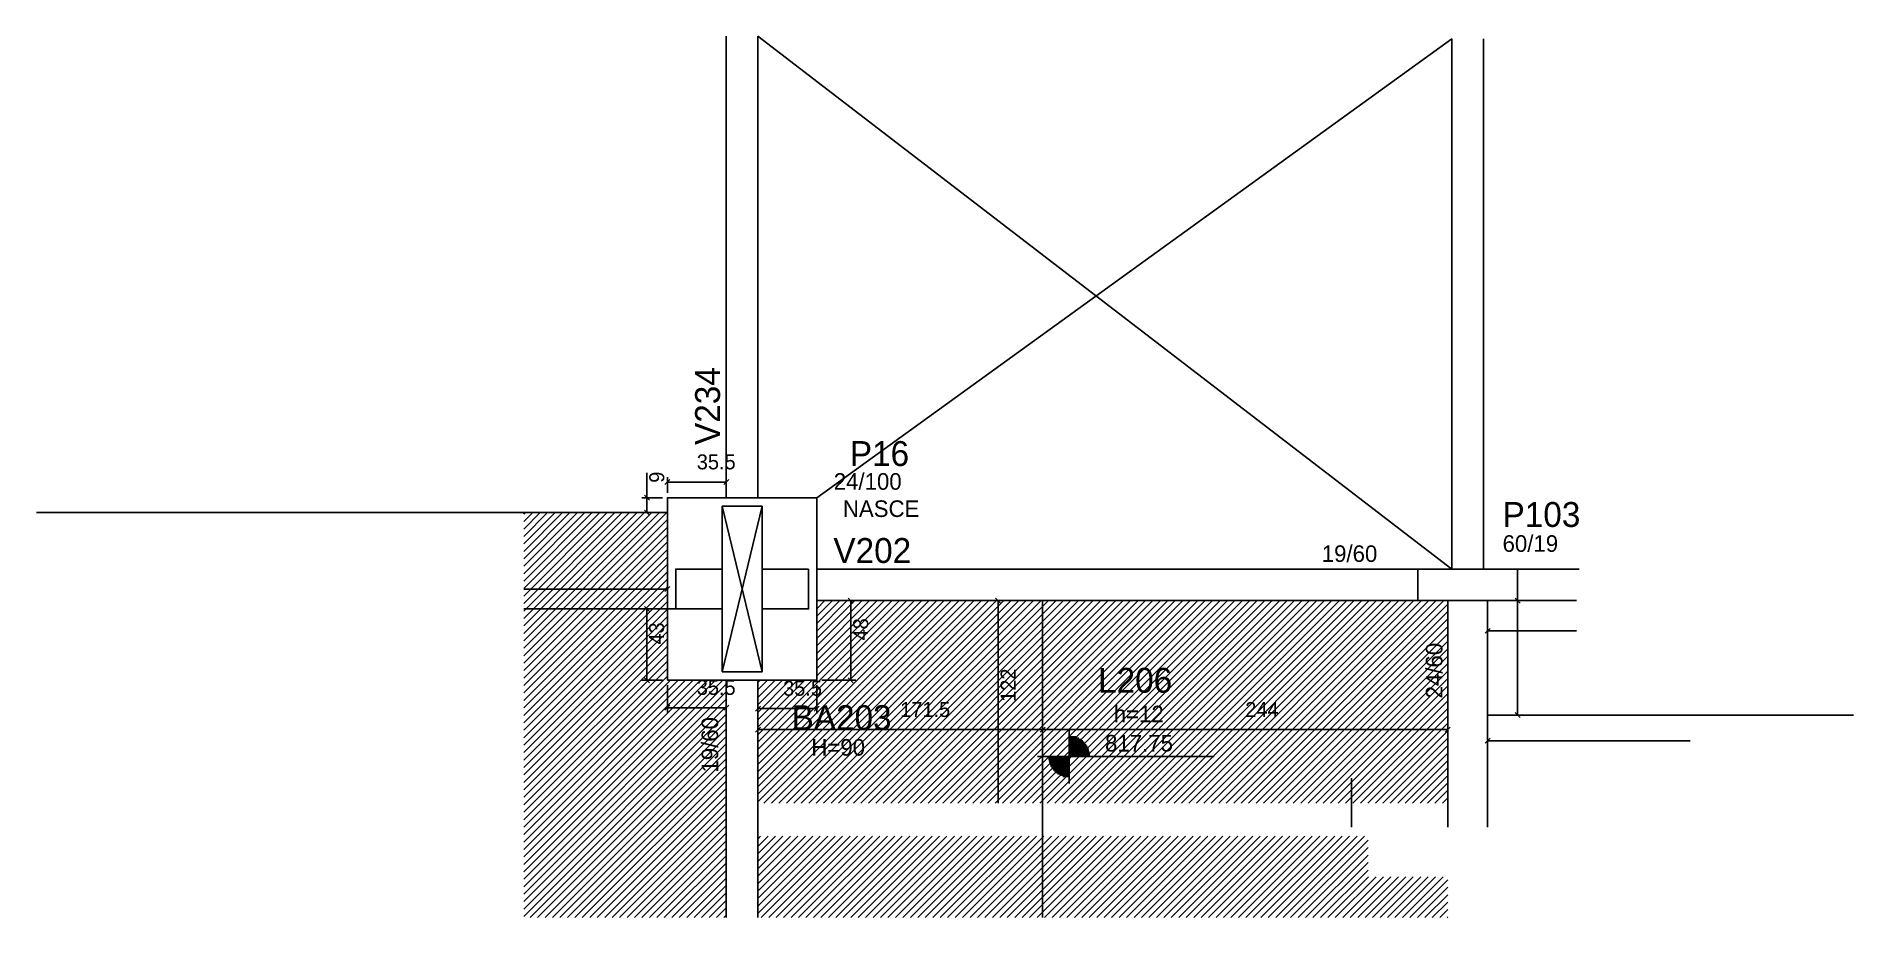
# Model space of a CAD drawing. Header units: metres. Extents: x 4944 to 6038, y 2350 to 2881.
import ezdxf

# ---------------------------------------------------------------- set-up
doc = ezdxf.new("R2010")
doc.units = ezdxf.units.M
for name, color, linetype in [('1', 7, 'Continuous'), ('3', 7, 'Continuous'), ('4', 7, 'Continuous'), ('7', 7, 'Continuous'), ('Painéis', 7, 'Continuous'), ('REAPROVEITAMENTO', 7, 'Continuous')]:
    doc.layers.add(name, color=color, linetype=linetype)

msp = doc.modelspace()

# ---------------------------------------------------------------- hatches: boundary and pattern name
at = {"layer": 'REAPROVEITAMENTO'}
h = msp.add_hatch(dxfattribs=at)
h.set_pattern_fill('ANSI31')
h.paths.add_polyline_path([(5323.9, 2492.6), (5323.9, 2593.6), (5237.4, 2593.6), (5237.4, 2349.6), (5359.4, 2349.6), (5359.4, 2492.6), (5323.9, 2492.6)])
h = msp.add_hatch(dxfattribs=at)
h.set_pattern_fill('ANSI31')
h.paths.add_polyline_path([(5378.4, 2418.6), (5793.9, 2418.6), (5793.9, 2540.6), (5413.9, 2540.6), (5413.9, 2492.6), (5378.4, 2492.6), (5378.4, 2418.6)])
h.paths.add_polyline_path([(5745.9, 2398.6), (5378.4, 2398.6), (5378.4, 2349.6), (5793.9, 2349.6), (5793.9, 2374.1), (5745.9, 2374.1), (5745.9, 2398.6)])

# ---------------------------------------------------------------- linework, layer by layer
at = {"layer": '1', "color": 1, "lineweight": 25}
for p, q in [((5796.4, 2559.6), (5378.4, 2880.6)), ((5413.9, 2602.6), (5796.4, 2879.1)), ((5356.9, 2597.6), (5380.9, 2497.6)), ((5356.9, 2497.6), (5380.9, 2597.6))]:
    msp.add_line(p, q, dxfattribs=at)
at = {"layer": '3', "color": 3, "lineweight": 25}
for p, q in [((5796.4, 2879.1), (5796.4, 2559.6)), ((5815.4, 2879.1), (5815.4, 2559.6)), ((5793.9, 2404.1), (5793.9, 2540.6)), ((5817.9, 2404.1), (5817.9, 2540.6)), ((5565.9, 2459.1), (5565.9, 2462.9)), ((5565.9, 2459.1), (5565.9, 2434.1)), ((5565.9, 2458.5), (5569.8, 2458.5)), ((5565.9, 2457.7), (5571.7, 2457.7)), ((5565.9, 2456.9), (5573, 2456.9)), ((5565.9, 2456.2), (5574.1, 2456.2)), ((5565.9, 2455.4), (5574.9, 2455.4)), ((5565.9, 2454.6), (5575.6, 2454.6)), ((5565.9, 2453.8), (5576.2, 2453.8)), ((5565.9, 2453), (5576.7, 2453)), ((5565.9, 2452.2), (5577.1, 2452.2)), ((5553.4, 2446.6), (5546.8, 2446.6)), ((5553.4, 2446.6), (5578.4, 2446.6)), ((5565.9, 2445.8), (5553.4, 2445.8)), ((5565.9, 2445.1), (5553.5, 2445.1)), ((5565.9, 2444.3), (5553.7, 2444.3)), ((5565.9, 2443.5), (5553.9, 2443.5)), ((5565.9, 2442.7), (5554.1, 2442.7)), ((5565.9, 2441.9), (5554.4, 2441.9)), ((5565.9, 2441.1), (5554.7, 2441.1)), ((5565.9, 2451.4), (5577.5, 2451.4)), ((5565.9, 2450.6), (5577.8, 2450.6)), ((5565.9, 2449.8), (5578, 2449.8)), ((5565.9, 2449), (5578.2, 2449)), ((5565.9, 2448.2), (5578.3, 2448.2)), ((5565.9, 2447.4), (5578.4, 2447.4)), ((5578.4, 2446.6), (5653.2, 2446.6)), ((5565.9, 2440.3), (5555.2, 2440.3)), ((5565.9, 2439.5), (5555.7, 2439.5)), ((5565.9, 2438.7), (5556.3, 2438.7)), ((5565.9, 2437.9), (5557, 2437.9)), ((5565.9, 2437.1), (5557.8, 2437.1)), ((5565.9, 2436.3), (5558.9, 2436.3)), ((5565.9, 2435.5), (5560.2, 2435.5)), ((5565.9, 2434.7), (5562.1, 2434.7)), ((5565.9, 2434.1), (5565.9, 2430.5))]:
    msp.add_line(p, q, dxfattribs=at)
for points in [[(5359.4, 2880.6), (5359.4, 2602.6)], [(5378.4, 2602.6), (5378.4, 2880.6)], [(5323.9, 2492.6), (5413.9, 2492.6), (5413.9, 2602.6), (5323.9, 2602.6), (5323.9, 2492.6)], [(5775.9, 2559.6), (5413.9, 2559.6)], [(5873, 2559.6), (5835.9, 2559.6)], [(5413.9, 2540.6), (5775.9, 2540.6)], [(5835.9, 2540.6), (5871.5, 2540.6)], [(5359.4, 2492.6), (5359.4, 2349.6)], [(5378.4, 2349.6), (5378.4, 2492.6)]]:
    msp.add_lwpolyline(points, dxfattribs=at)
at = {"layer": '7', "color": 7, "lineweight": 25}
for points in [[(5356.9, 2497.6), (5380.9, 2497.6), (5380.9, 2597.6), (5356.9, 2597.6), (5356.9, 2497.6)], [(5356.9, 2559.6), (5328.9, 2559.6), (5328.9, 2535.6), (5356.9, 2535.6), (5356.9, 2559.6)], [(5408.9, 2559.6), (5380.9, 2559.6), (5380.9, 2535.6), (5408.9, 2535.6), (5408.9, 2559.6)], [(5775.9, 2540.6), (5835.9, 2540.6), (5835.9, 2559.6), (5775.9, 2559.6), (5775.9, 2540.6)]]:
    msp.add_lwpolyline(points, dxfattribs=at)
at = {"layer": 'Painéis', "color": 4, "lineweight": 25}
for p, q in [((5311.6, 2602.6), (5311.6, 2617.6)), ((5323.9, 2605.6), (5323.9, 2615)), ((5323.9, 2612), (5359.4, 2612)), ((5359.4, 2605.6), (5359.4, 2615)), ((5320.9, 2602.6), (5308.6, 2602.6)), ((5311.6, 2593.6), (5311.6, 2602.6)), ((5320.9, 2593.6), (5308.6, 2593.6)), ((5323.9, 2547.6), (5237.4, 2547.6)), ((5416.9, 2540.6), (5437.3, 2540.6)), ((5434.3, 2540.6), (5434.3, 2492.6)), ((5523.1, 2418.6), (5523.1, 2540.6)), ((5835.9, 2540.6), (5835.9, 2471.6)), ((5320.9, 2535.6), (5308.6, 2535.6)), ((5311.6, 2492.6), (5311.6, 2535.6)), ((5817.9, 2537.6), (5817.9, 2519.4)), ((5817.9, 2522.4), (5871.5, 2522.4)), ((5320.9, 2492.6), (5308.6, 2492.6)), ((5323.9, 2489.6), (5323.9, 2473.1)), ((5359.4, 2489.6), (5359.4, 2473.1)), ((5378.4, 2489.6), (5378.4, 2472.6)), ((5413.9, 2489.6), (5413.9, 2472.6)), ((5416.9, 2492.6), (5437.3, 2492.6)), ((5359.4, 2476.1), (5323.9, 2476.1)), ((5413.9, 2475.6), (5378.4, 2475.6)), ((5549.9, 2475), (5549.9, 2459.9)), ((5378.4, 2462.9), (5549.9, 2462.9)), ((5549.9, 2462.9), (5793.9, 2462.9)), ((5817.9, 2456.2), (5939.9, 2456.2)), ((5735.9, 2404.1), (5735.9, 2433.7))]:
    msp.add_line(p, q, dxfattribs=at)
at = {"layer": 'Painéis', "color": 0, "lineweight": 25}
for p, q in [((5325.4, 2613.5), (5322.4, 2610.5)), ((5357.9, 2610.5), (5360.9, 2613.5)), ((5313.1, 2601.1), (5310.1, 2604.1)), ((5310.1, 2595.1), (5313.1, 2592.1)), ((5322.4, 2546.1), (5325.4, 2549.1)), ((5435.8, 2539.1), (5432.8, 2542.1)), ((5524.6, 2539.1), (5521.6, 2542.1)), ((5837.4, 2539.1), (5834.4, 2542.1)), ((5313.1, 2534.1), (5310.1, 2537.1)), ((5819.4, 2523.9), (5816.4, 2520.9)), ((5310.1, 2494.1), (5313.1, 2491.1)), ((5432.8, 2494.1), (5435.8, 2491.1)), ((5325.4, 2477.6), (5322.4, 2474.6)), ((5357.9, 2474.6), (5360.9, 2477.6)), ((5379.9, 2477.1), (5376.9, 2474.1)), ((5412.4, 2474.1), (5415.4, 2477.1)), ((5379.9, 2464.4), (5376.9, 2461.4)), ((5548.4, 2461.4), (5551.4, 2464.4)), ((5551.4, 2464.4), (5548.4, 2461.4)), ((5792.4, 2461.4), (5795.4, 2464.4)), ((5834.4, 2473.1), (5837.4, 2470.1)), ((5819.4, 2457.7), (5816.4, 2454.7))]:
    msp.add_line(p, q, dxfattribs=at)
at = {"layer": 'Painéis', "color": 200, "lineweight": 25}
for p, q in [((4943.9, 2593.6), (5323.9, 2593.6)), ((5549.9, 2349.6), (5549.9, 2540.6)), ((5328.9, 2535.6), (5237.4, 2535.6)), ((5817.9, 2471.6), (6038.3, 2471.6))]:
    msp.add_line(p, q, dxfattribs=at)

# ---------------------------------------------------------------- texts
at = {"layer": '3', "color": 3, "lineweight": 25}
for s, p in [('24/100', (5424.1, 2607.4)), ('NASCE', (5429.6, 2591)), ('19/60', (5718, 2563.9)), ('60/19', (5826.9, 2570)), ('h=12', (5592.7, 2467.3)), ('H=90', (5410.6, 2447.2)), ('817.75', (5587.5, 2449.7))]:
    msp.add_text(s, height=10, dxfattribs=at).set_placement(p)
for s, p in [('24/60', (5790.7, 2481.7)), ('19/60', (5354.5, 2437))]:
    msp.add_text(s, height=10, rotation=90, dxfattribs=at).set_placement(p)
at = {"layer": '4', "color": 4, "lineweight": 25}
msp.add_text('V234', height=15, rotation=90, dxfattribs=at).set_placement((5355.6, 2634.4))
for s, p in [('P16', (5433.8, 2621.7)), ('P103', (5826.9, 2585)), ('V202', (5423.9, 2563.3)), ('L206', (5583.3, 2485.1)), ('BA203', (5398.7, 2462.6))]:
    msp.add_text(s, height=15, dxfattribs=at).set_placement(p)
at = {"layer": 'Painéis', "color": 240, "lineweight": 25}
for s, p in [('35.5', (5341.6, 2619.7)), ('35.5', (5341.6, 2483.8)), ('35.5', (5393.6, 2483.3)), ('171.5', (5464.1, 2470.5)), ('244', (5671.9, 2470.5))]:
    msp.add_text(s, height=9, dxfattribs=at).set_placement(p)
for s, p in [('9', (5322, 2611.6)), ('48', (5444.8, 2516.6)), ('43', (5321.9, 2514.1)), ('122', (5533.6, 2479.6))]:
    msp.add_text(s, height=9, rotation=90, dxfattribs=at).set_placement(p)

doc.saveas('drawing.dxf')
